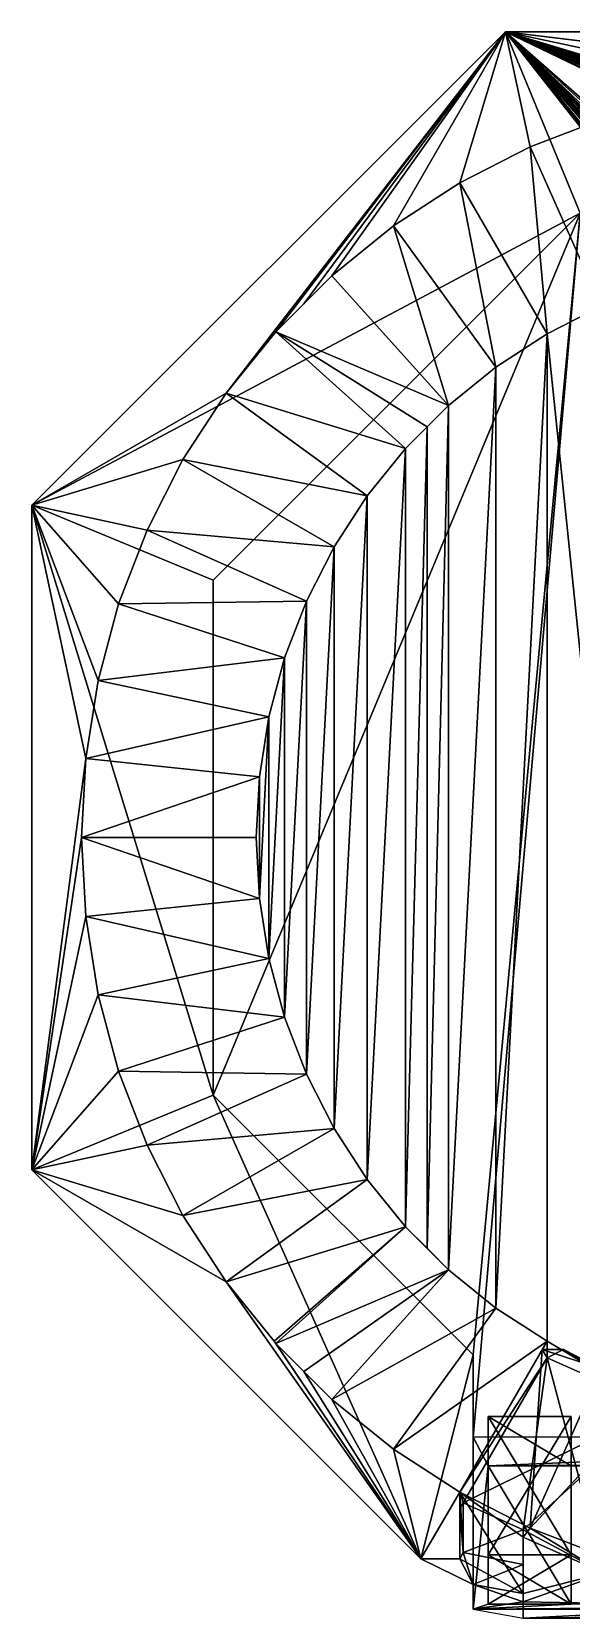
# Model space of a CAD drawing. Extents: x -48.5 to 48.5, y -27 to 68.5.
# Drawn here: x -48.5 to -16, y -27 to 68.5 of the extents above; entities that cross this region are included whole.
import ezdxf

# ---------------------------------------------------------------- set-up
doc = ezdxf.new("R2010")
doc.units = 0
doc.header["$MEASUREMENT"] = 0
doc.layers.add('STL2DXF', color=7, linetype='Continuous')

msp = doc.modelspace()

# ---------------------------------------------------------------- linework, layer by layer
at = {"layer": 'STL2DXF'}
for points in [[(-15.499, 57.58, -3), (-48.5, 40.001, 75), (-20.001, 68.5, 75)], [(-48.5, 40.001, 75), (-36.81, 46.744, 75), (-20.001, 68.5, 75)], [(-20.001, 68.5, 75), (-36.81, 46.744, 75), (-33.813, 50.445, 75)], [(-20.001, 68.5, 75), (-33.813, 50.445, 75), (-32.129, 52.129, 75)], [(-20.001, 68.5, 75), (-32.129, 52.129, 75), (-30.445, 53.813, 75)], [(-20.001, 68.5, 75), (-30.445, 53.813, 75), (-26.744, 56.81, 75)], [(-20.001, 68.5, 75), (-26.744, 56.81, 75), (-22.75, 59.404, 75)], [(-20.001, 68.5, 75), (-22.75, 59.404, 75), (-18.507, 61.566, 75)], [(-13.884, 60.718, 19.232), (-15.499, 57.58, -3), (-20.001, 68.5, 75)], [(-13.884, 60.718, 19.232), (-20.001, 68.5, 75), (-13.84, 60.74, 19.388)], [(-13.84, 60.74, 19.388), (-20.001, 68.5, 75), (-13.833, 60.765, 19.569)], [(-13.833, 60.765, 19.569), (-20.001, 68.5, 75), (-13.77, 60.791, 19.756)], [(-13.77, 60.791, 19.756), (-20.001, 68.5, 75), (-13.657, 60.814, 19.919)], [(-13.657, 60.814, 19.919), (-20.001, 68.5, 75), (-13.386, 60.818, 19.95)], [(-13.386, 60.818, 19.95), (-20.001, 68.5, 75), (-13.48, 61.089, 21.886)], [(-13.48, 61.089, 21.886), (-20.001, 68.5, 75), (-13.474, 61.101, 21.967)], [(-13.474, 61.101, 21.967), (-20.001, 68.5, 75), (-13.455, 61.109, 22.029)], [(-13.455, 61.109, 22.029), (-20.001, 68.5, 75), (-13.455, 61.127, 22.154)], [(-13.455, 61.127, 22.154), (-20.001, 68.5, 75), (-13.354, 61.159, 22.385)], [(-13.354, 61.159, 22.385), (-20.001, 68.5, 75), (-13.259, 61.193, 22.629)], [(-13.259, 61.193, 22.629), (-20.001, 68.5, 75), (-13.152, 61.226, 22.86)], [(-13.152, 61.226, 22.86), (-20.001, 68.5, 75), (-13.007, 61.253, 23.053)], [(-13.007, 61.253, 23.053), (-20.001, 68.5, 75), (-13.007, 61.266, 23.147)], [(-13.007, 61.266, 23.147), (-20.001, 68.5, 75), (-12.906, 61.275, 23.209)], [(-12.906, 61.275, 23.209), (-20.001, 68.5, 75), (-12.812, 61.284, 23.278)], [(-12.812, 61.284, 23.278), (-20.001, 68.5, 75), (-12.675, 61.307, 23.443)], [(-12.675, 61.307, 23.443), (-20.001, 68.5, 75), (-12.503, 61.326, 23.578)], [(-12.503, 61.326, 23.578), (-20.001, 68.5, 75), (-12.162, 61.358, 23.809)], [(-12.162, 61.358, 23.809), (-20.001, 68.5, 75), (-7.661, 62.551, 32.508)], [(-7.661, 62.551, 32.508), (-20.001, 68.5, 75), (-7.763, 62.659, 33.277)], [(-7.763, 62.659, 33.277), (-20.001, 68.5, 75), (-7.661, 62.766, 34.046)], [(-7.661, 62.766, 34.046), (-20.001, 68.5, 75), (-11.797, 64.856, 48.789)], [(-11.797, 64.856, 48.789), (-20.001, 68.5, 75), (-11.734, 64.856, 48.789)], [(-11.734, 64.856, 48.789), (-20.001, 68.5, 75), (-11.753, 64.878, 48.945)], [(-11.753, 64.878, 48.945), (-20.001, 68.5, 75), (-11.746, 64.903, 49.126)], [(-11.746, 64.903, 49.126), (-20.001, 68.5, 75), (-11.683, 64.929, 49.313)], [(-11.683, 64.929, 49.313), (-20.001, 68.5, 75), (-11.57, 64.952, 49.476)], [(-11.57, 64.952, 49.476), (-20.001, 68.5, 75), (-11.299, 64.956, 49.507)], [(-11.299, 64.956, 49.507), (-20.001, 68.5, 75), (-11.11, 64.96, 49.532)], [(-11.11, 64.96, 49.532), (-20.001, 68.5, 75), (-10.908, 64.966, 49.575)], [(-10.908, 64.966, 49.575), (-20.001, 68.5, 75), (-11.326, 65.185, 51.143)], [(-11.326, 65.185, 51.143), (-20.001, 68.5, 75), (-11.393, 65.227, 51.443)], [(-11.393, 65.227, 51.443), (-20.001, 68.5, 75), (-11.387, 65.239, 51.524)], [(-11.387, 65.239, 51.524), (-20.001, 68.5, 75), (-11.368, 65.247, 51.586)], [(-11.368, 65.247, 51.586), (-20.001, 68.5, 75), (-11.356, 65.255, 51.642)], [(-11.356, 65.255, 51.642), (-20.001, 68.5, 75), (-11.368, 65.265, 51.711)], [(-11.368, 65.265, 51.711), (-20.001, 68.5, 75), (-11.267, 65.297, 51.942)], [(-11.267, 65.297, 51.942), (-20.001, 68.5, 75), (-11.173, 65.331, 52.186)], [(-11.173, 65.331, 52.186), (-20.001, 68.5, 75), (-11.065, 65.364, 52.417)], [(-11.065, 65.364, 52.417), (-20.001, 68.5, 75), (-10.92, 65.391, 52.61)], [(-10.92, 65.391, 52.61), (-20.001, 68.5, 75), (-10.92, 65.404, 52.704)], [(-10.92, 65.404, 52.704), (-20.001, 68.5, 75), (-10.82, 65.413, 52.766)], [(-10.82, 65.413, 52.766), (-20.001, 68.5, 75), (-10.725, 65.422, 52.835)], [(-10.725, 65.422, 52.835), (-20.001, 68.5, 75), (-10.588, 65.445, 53)], [(-10.588, 65.445, 53), (-20.001, 68.5, 75), (-10.416, 65.464, 53.135)], [(-10.416, 65.464, 53.135), (-20.001, 68.5, 75), (-10.076, 65.496, 53.366)], [(-10.076, 65.496, 53.366), (-20.001, 68.5, 75), (4.508, 65.499, 53.384)], [(4.508, 65.499, 53.384), (-20.001, 68.5, 75), (4.71, 65.508, 53.447)], [(20.001, 68.5, 75), (4.71, 65.508, 53.447), (-20.001, 68.5, 75)], [(-20.001, 68.5, 75), (-18.507, 61.566, 75), (-14.06, 63.273, 75)], [(-20.001, 68.5, 75), (-14.06, 63.273, 75), (-9.46, 64.506, 75)], [(-20.001, 68.5, 75), (-9.46, 64.506, 75), (-4.756, 65.251, 75)], [(-20.001, 68.5, 75), (-4.756, 65.251, 75), (20.001, 68.5, 75)], [(-14.236, 51.974), (-14.06, 63.273, 75), (-18.507, 61.566, 75)], [(-17.5, 50.311), (-18.507, 61.566, 75), (-22.75, 59.404, 75)], [(-18.507, 61.566, 75), (-17.5, 50.311), (-14.236, 51.974)], [(-20.572, 48.316), (-22.75, 59.404, 75), (-26.744, 56.81, 75)], [(-22.75, 59.404, 75), (-20.572, 48.316), (-17.5, 50.311)], [(-48.5, 40.001, 75), (-15.499, 57.58, -3), (-37.58, 35.501, -3)], [(-15.499, 57.58, -3), (-37.58, 4.501, -3), (-37.58, 35.501, -3)], [(-37.58, 4.501, -3), (-15.499, 57.58, -3), (-21.943, -11.136, -3)], [(-21.943, -11.136, -3), (-15.499, 57.58, -3), (-21.943, -16.085, -3)], [(-21.943, -16.085, -3), (-15.499, 57.58, -3), (20.572, -16.085, -3)], [(-23.42, 46.01), (-26.744, 56.81, 75), (-30.445, 53.813, 75)], [(-26.744, 56.81, 75), (-23.42, 46.01), (-20.572, 48.316)], [(-33.813, 50.445, 75), (-23.42, 46.01), (-30.445, 53.813, 75)], [(-33.813, 50.445, 75), (-30.445, 53.813, 75), (-32.129, 52.129, 75)], [(-17.5, 50.311), (-10.816, -14.287), (-14.236, 51.974)], [(-36.81, 46.744, 75), (-26.01, 43.42), (-33.813, 50.445, 75)], [(-24.715, 44.715), (-33.813, 50.445, 75), (-26.01, 43.42)], [(-33.813, 50.445, 75), (-24.715, 44.715), (-23.42, 46.01)], [(-20.572, 48.316), (-20.572, -8.316), (-17.5, 50.311)], [(-17.5, 50.311), (-20.572, -8.316), (-17.5, -10.311)], [(-17.5, -10.311), (-10.816, -14.287), (-17.5, 50.311)], [(-23.42, 46.01), (-23.42, -6.01), (-20.572, 48.316)], [(-20.572, 48.316), (-23.42, -6.01), (-20.572, -8.316)], [(-36.81, 46.744, 75), (-48.5, 40.001, 75), (-39.404, 42.75, 75)], [(-39.404, 42.75, 75), (-28.316, 40.572), (-36.81, 46.744, 75)], [(-26.01, 43.42), (-36.81, 46.744, 75), (-28.316, 40.572)], [(-24.715, 44.715), (-24.715, -4.715), (-23.42, 46.01)], [(-23.42, 46.01), (-24.715, -4.715), (-23.42, -6.01)], [(-26.01, 43.42), (-26.01, -3.42), (-24.715, 44.715)], [(-24.715, 44.715), (-26.01, -3.42), (-24.715, -4.715)], [(-28.316, 40.572), (-28.316, -0.572), (-26.01, 43.42)], [(-26.01, 43.42), (-28.316, -0.572), (-26.01, -3.42)], [(-39.404, 42.75, 75), (-48.5, 40.001, 75), (-41.566, 38.507, 75)], [(-41.566, 38.507, 75), (-30.311, 37.5), (-39.404, 42.75, 75)], [(-28.316, 40.572), (-39.404, 42.75, 75), (-30.311, 37.5)], [(-30.311, 37.5), (-30.311, 2.5), (-28.316, 40.572)], [(-28.316, 40.572), (-30.311, 2.5), (-28.316, -0.572)], [(-48.5, 40.001, 75), (-37.58, 4.501, -3), (-48.5, -0.001, 75)], [(-37.58, 4.501, -3), (-48.5, 40.001, 75), (-37.58, 35.501, -3)], [(-41.566, 38.507, 75), (-48.5, 40.001, 75), (-43.273, 34.06, 75)], [(-43.273, 34.06, 75), (-48.5, 40.001, 75), (-44.506, 29.46, 75)], [(-44.506, 29.46, 75), (-48.5, 40.001, 75), (-45.251, 24.756, 75)], [(-45.251, 24.756, 75), (-48.5, 40.001, 75), (-48.5, -0.001, 75)], [(-43.273, 34.06, 75), (-31.974, 34.236), (-41.566, 38.507, 75)], [(-30.311, 37.5), (-41.566, 38.507, 75), (-31.974, 34.236)], [(-31.974, 34.236), (-31.974, 5.764), (-30.311, 37.5)], [(-30.311, 37.5), (-31.974, 5.764), (-30.311, 2.5)], [(-44.506, 29.46, 75), (-33.287, 30.816), (-43.273, 34.06, 75)], [(-31.974, 34.236), (-43.273, 34.06, 75), (-33.287, 30.816)], [(-33.287, 30.816), (-33.287, 9.184), (-31.974, 34.236)], [(-31.974, 34.236), (-33.287, 9.184), (-31.974, 5.764)], [(-33.287, 30.816), (-44.506, 29.46, 75), (-34.235, 27.277)], [(-34.235, 27.277), (-34.235, 12.723), (-33.287, 30.816)], [(-33.287, 30.816), (-34.235, 12.723), (-33.287, 9.184)], [(-45.251, 24.756, 75), (-34.235, 27.277), (-44.506, 29.46, 75)], [(-34.235, 27.277), (-45.251, 24.756, 75), (-34.808, 23.658)], [(-34.808, 23.658), (-34.808, 16.342), (-34.235, 27.277)], [(-34.235, 27.277), (-34.808, 16.342), (-34.235, 12.723)], [(-45.251, 24.756, 75), (-48.5, -0.001, 75), (-45.5, 20, 75)], [(-45.5, 20, 75), (-34.808, 23.658), (-45.251, 24.756, 75)], [(-34.808, 23.658), (-45.5, 20, 75), (-35, 20)], [(-34.808, 16.342), (-34.808, 23.658), (-35, 20)], [(-48.5, -0.001, 75), (-45.251, 15.244, 75), (-45.5, 20, 75)], [(-34.808, 16.342), (-45.5, 20, 75), (-45.251, 15.244, 75)], [(-45.5, 20, 75), (-34.808, 16.342), (-35, 20)], [(-45.251, 15.244, 75), (-34.235, 12.723), (-34.808, 16.342)], [(-45.251, 15.244, 75), (-48.5, -0.001, 75), (-44.506, 10.54, 75)], [(-34.235, 12.723), (-45.251, 15.244, 75), (-44.506, 10.54, 75)], [(-44.506, 10.54, 75), (-33.287, 9.184), (-34.235, 12.723)], [(-44.506, 10.54, 75), (-48.5, -0.001, 75), (-43.273, 5.94, 75)], [(-33.287, 9.184), (-44.506, 10.54, 75), (-43.273, 5.94, 75)], [(-43.273, 5.94, 75), (-31.974, 5.764), (-33.287, 9.184)], [(-43.273, 5.94, 75), (-48.5, -0.001, 75), (-41.566, 1.493, 75)], [(-31.974, 5.764), (-43.273, 5.94, 75), (-41.566, 1.493, 75)], [(-41.566, 1.493, 75), (-30.311, 2.5), (-31.974, 5.764)], [(-37.58, 4.501, -3), (-25.097, -23.404, 75), (-48.5, -0.001, 75)], [(-25.097, -23.404, 75), (-37.58, 4.501, -3), (-21.943, -11.136, -3)], [(-30.311, 2.5), (-41.566, 1.493, 75), (-39.404, -2.75, 75)], [(-39.404, -2.75, 75), (-28.316, -0.572), (-30.311, 2.5)], [(-41.566, 1.493, 75), (-48.5, -0.001, 75), (-39.404, -2.75, 75)], [(-39.404, -2.75, 75), (-48.5, -0.001, 75), (-36.81, -6.744, 75)], [(-36.81, -6.744, 75), (-48.5, -0.001, 75), (-25.097, -23.404, 75)], [(-28.316, -0.572), (-39.404, -2.75, 75), (-36.81, -6.744, 75)], [(-36.81, -6.744, 75), (-26.01, -3.42), (-28.316, -0.572)], [(-33.922, -10.311, 75), (-26.01, -3.42), (-36.81, -6.744, 75)], [(-26.01, -3.42), (-33.922, -10.311, 75), (-33.813, -10.445, 75)], [(-33.813, -10.445, 75), (-23.42, -6.01), (-26.01, -3.42)], [(-26.01, -3.42), (-23.42, -6.01), (-24.715, -4.715)], [(-32.129, -12.129, 75), (-23.42, -6.01), (-33.813, -10.445, 75)], [(-23.42, -6.01), (-32.129, -12.129, 75), (-30.445, -13.813, 75)], [(-30.445, -13.813, 75), (-20.572, -8.316), (-23.42, -6.01)], [(-36.81, -6.744, 75), (-25.097, -23.404, 75), (-33.922, -10.311, 75)], [(-20.572, -8.316), (-30.445, -13.813, 75), (-26.744, -16.81, 75)], [(-26.744, -16.81, 75), (-17.5, -10.311), (-20.572, -8.316)], [(-33.922, -10.311, 75), (-25.097, -23.404, 75), (-33.813, -10.445, 75)], [(-33.813, -10.445, 75), (-25.097, -23.404, 75), (-32.129, -12.129, 75)], [(-17.5, -10.311), (-26.744, -16.81, 75), (-22.75, -19.404, 75)], [(-22.75, -19.404, 75), (-17.5, -11.311), (-17.5, -10.311)], [(-10.816, -14.287), (-17.5, -10.311), (-17.5, -11.311)], [(-25.097, -23.404, 75), (-21.943, -11.136, -3), (-21.943, -24.945, 71.039)], [(-18.507, -21.566, 75), (-17.789, -10.811, 4.124), (-22.75, -19.404, 75)], [(-17.5, -11.311), (-22.75, -19.404, 75), (-17.789, -10.811, 4.124)], [(-22.542, -20.044, 72.031), (-22.75, -19.404, 75), (-17.5, -11.311)], [(-22.75, -19.404, 75), (-22.542, -20.044, 72.031), (-17.5, -11.311)], [(-17.5, -11.311), (-18.943, -21.671, 72.192), (-22.542, -20.044, 72.031)], [(-22.542, -20.044, 72.031), (-10.816, -14.287), (-17.5, -11.311)], [(-21.943, -16.085, -3), (-21.943, -24.945, 71.039), (-21.943, -11.136, -3)], [(-17.5, -11.311), (-14.06, -24.273, 75), (-18.943, -21.671, 72.192)], [(-14.236, -11.974), (-17.789, -10.811, 4.124), (-18.507, -21.566, 75)], [(-17.789, -10.811, 4.124), (-14.236, -11.974), (-16.519, -10.811)], [(-17.789, -10.811, 4.124), (-16.519, -10.811), (-17.5, -10.811)], [(-17.5, -11.311), (-17.789, -10.811, 4.124), (-17.5, -10.811)], [(-16.519, -10.811), (-17.5, -11.311), (-17.5, -10.811)], [(-17.5, -11.311), (-16.519, -10.811), (-10.816, -14.287)], [(-14.06, -24.273, 75), (-17.5, -11.311), (-10.816, -14.287)], [(-10.816, -14.287), (-16.519, -10.811), (-14.236, -11.974)], [(-32.129, -12.129, 75), (-25.097, -23.404, 75), (-30.445, -13.813, 75)], [(-18.507, -21.566, 75), (-10.816, -13.287), (-14.236, -11.974)], [(-10.816, -13.287), (-18.507, -21.566, 75), (-14.06, -23.273, 75)], [(-30.445, -13.813, 75), (-25.097, -23.404, 75), (-26.744, -16.81, 75)], [(-10.816, -14.287), (-22.542, -20.044, 72.031), (-18.943, -21.671, 72.192)], [(-10.816, -14.287), (-18.943, -21.671, 72.192), (-14.06, -24.273, 75)], [(-21.043, -17.817, 9.306), (-21.043, -23.165, 69.143), (-21.043, -14.846, 9.722)], [(-21.043, -23.165, 69.143), (-16.043, -14.846, 9.722), (-21.043, -14.846, 9.722)], [(-16.043, -14.846, 9.722), (-21.043, -23.165, 69.143), (-16.043, -23.165, 69.143)], [(-21.043, -14.846, 9.722), (-16.043, -17.817, 9.306), (-21.043, -17.817, 9.306)], [(-16.043, -17.817, 9.306), (-21.043, -14.846, 9.722), (-16.043, -14.846, 9.722)], [(-16.043, -17.817, 9.306), (-21.043, -14.846, 9.722), (-21.043, -17.817, 9.306)], [(-21.043, -14.846, 9.722), (-16.043, -17.817, 9.306), (-16.043, -14.846, 9.722)], [(-21.043, -23.165, 69.143), (-21.043, -17.817, 9.306), (-21.043, -14.846, 9.722)], [(-16.043, -23.165, 69.143), (-21.043, -14.846, 9.722), (-16.043, -14.846, 9.722)], [(-21.043, -14.846, 9.722), (-16.043, -23.165, 69.143), (-21.043, -23.165, 69.143)], [(-16.043, -23.165, 69.143), (-16.043, -17.817, 9.306), (-16.043, -14.846, 9.722)], [(-21.943, -24.945, 71.039), (-21.943, -16.085, -3), (-21.943, -26.431, 70.831)], [(-21.943, -16.085, -3), (-21.043, -17.817, 9.306), (20.572, -16.085, -3)], [(-21.043, -17.817, 9.306), (-21.943, -16.085, -3), (-21.943, -26.431, 70.831)], [(20.572, -16.085, -3), (-21.043, -17.817, 9.306), (23.307, -17.523, 7.202)], [(-26.744, -16.81, 75), (-25.097, -23.404, 75), (-22.75, -19.404, 75)], [(-21.043, -17.817, 9.306), (-21.943, -26.431, 70.831), (-21.043, -26.136, 68.727)], [(23.307, -17.523, 7.202), (-21.043, -17.817, 9.306), (17.407, -17.817, 9.306)], [(-21.043, -23.165, 69.143), (-21.043, -17.817, 9.306), (-21.043, -26.136, 68.727)], [(-16.043, -26.136, 68.727), (-21.043, -17.817, 9.306), (-16.043, -17.817, 9.306)], [(-21.043, -17.817, 9.306), (-16.043, -26.136, 68.727), (-21.043, -26.136, 68.727)], [(-21.043, -17.817, 9.306), (-21.043, -23.165, 69.143), (-21.043, -26.136, 68.727)], [(-16.043, -17.817, 9.306), (17.407, -17.817, 9.306), (-21.043, -17.817, 9.306)], [(-16.043, -17.817, 9.306), (-16.043, -23.165, 69.143), (-16.043, -26.136, 68.727)], [(-22.75, -19.404, 75), (-25.097, -23.404, 75), (-22.75, -23.404, 75)], [(-18.943, -25.5, 75), (-22.75, -19.404, 75), (-22.75, -23.404, 75)], [(-22.75, -19.404, 75), (-18.943, -25.5, 75), (-18.943, -22.099, 75)], [(-22.75, -19.404, 75), (-18.943, -22.099, 75), (-18.507, -21.566, 75)], [(-22.75, -19.404, 75), (-22.542, -23.024, 72.031), (-22.75, -23.404, 75)], [(-22.542, -23.024, 72.031), (-22.75, -19.404, 75), (-22.542, -20.044, 72.031)], [(-22.75, -19.404, 75), (-22.75, -23.404, 75), (-22.75, -20.404, 75)], [(-22.542, -20.044, 72.031), (-22.75, -19.404, 75), (-22.75, -20.404, 75)], [(-22.75, -20.404, 75), (-22.542, -23.024, 72.031), (-22.542, -20.044, 72.031)], [(-18.943, -21.671, 72.192), (-22.542, -23.024, 72.031), (-22.542, -20.044, 72.031)], [(-22.542, -23.024, 72.031), (-18.943, -21.671, 72.192), (-22.542, -20.044, 72.031)], [(-22.542, -23.024, 72.031), (-22.75, -20.404, 75), (-22.75, -23.404, 75)], [(-22.542, -23.024, 72.031), (-18.943, -21.671, 72.192), (-18.943, -23.741, 72.192)], [(-18.943, -21.671, 72.192), (-22.542, -23.024, 72.031), (-18.943, -23.741, 72.192)], [(-18.507, -21.566, 75), (-18.943, -22.099, 75), (-14.06, -24.273, 75)], [(-18.943, -22.099, 75), (-18.943, -23.741, 72.192), (-18.943, -21.671, 72.192)], [(-18.943, -21.671, 72.192), (-14.06, -24.273, 75), (-18.943, -22.099, 75)], [(-18.943, -23.741, 72.192), (-18.943, -22.099, 74.996), (-18.943, -21.671, 72.192)], [(-14.06, -24.273, 75), (-18.943, -21.671, 72.192), (-18.943, -22.099, 74.996)], [(-18.507, -21.566, 75), (-14.06, -24.273, 75), (-14.06, -23.273, 75)], [(-18.943, -22.099, 75), (-18.943, -25.5, 75), (-18.943, -24.133, 75)], [(-18.943, -24.133, 75), (-18.943, -23.741, 72.192), (-18.943, -22.099, 75)], [(-18.943, -23.741, 72.192), (-18.943, -24.133, 74.96), (-18.943, -22.099, 74.996)], [(-18.943, -22.099, 74.996), (-18.943, -24.133, 74.96), (-18.943, -25.5, 75)], [(-14.06, -24.273, 75), (-18.943, -22.099, 74.996), (-18.943, -25.5, 75)], [(-14.06, -24.273, 75), (-18.943, -22.099, 74.996), (-18.943, -25.5, 75)], [(-25.097, -23.404, 75), (-21.943, -24.945, 71.039), (-22.75, -23.404, 75)], [(-22.542, -23.024, 72.031), (-21.943, -24.945, 71.039), (-22.75, -23.404, 75)], [(-22.542, -23.024, 72.031), (-22.75, -23.404, 75), (-21.943, -24.945, 71.039)], [(-22.75, -23.404, 75), (-21.943, -24.945, 71.039), (-18.943, -25.5, 75)], [(-18.943, -23.741, 72.192), (-21.943, -24.945, 71.039), (-22.542, -23.024, 72.031)], [(-18.943, -23.741, 72.192), (-22.542, -23.024, 72.031), (-21.943, -24.945, 71.039)], [(-18.943, -25.5, 72.192), (-21.943, -24.945, 71.039), (-18.943, -23.741, 72.192)], [(-18.943, -23.741, 72.192), (-21.943, -24.945, 71.039), (-18.943, -25.5, 72.192)], [(-16.043, -26.136, 68.727), (-21.043, -23.165, 69.143), (-21.043, -26.136, 68.727)], [(-21.043, -23.165, 69.143), (-16.043, -26.136, 68.727), (-16.043, -23.165, 69.143)], [(-16.043, -23.165, 69.143), (-21.043, -26.136, 68.727), (-21.043, -23.165, 69.143)], [(-21.043, -26.136, 68.727), (-16.043, -23.165, 69.143), (-16.043, -26.136, 68.727)], [(-18.943, -23.741, 72.192), (-18.943, -25.5, 75), (-18.943, -25.5, 72.192)], [(-18.943, -25.5, 75), (-18.943, -23.741, 72.192), (-18.943, -24.133, 75)], [(-18.943, -25.5, 72.192), (-18.943, -24.133, 74.96), (-18.943, -23.741, 72.192)], [(-18.943, -24.133, 74.96), (-18.943, -25.5, 72.192), (-18.943, -25.5, 75)], [(-14.06, -24.273, 75), (-18.943, -25.5, 75), (-18.943, -25.995, 74.931)], [(-4.756, -26.251, 75), (-14.06, -24.273, 75), (-18.943, -25.995, 74.931)], [(-18.943, -25.5, 75), (-21.943, -24.945, 71.039), (-18.943, -25.5, 72.192)], [(-18.943, -25.5, 75), (-18.943, -25.5, 72.192), (-21.943, -24.945, 71.039)], [(-21.943, -26.431, 70.831), (-18.943, -25.995, 74.931), (-21.943, -24.945, 71.039)], [(-21.943, -24.945, 71.039), (-18.943, -25.995, 74.931), (-18.943, -25.5, 75)], [(-18.943, -25.995, 74.931), (-21.943, -26.431, 70.831), (-18.943, -26.986, 74.792)], [(-21.043, -26.136, 68.727), (-21.943, -26.431, 70.831), (-16.043, -26.136, 68.727)], [(-16.043, -26.136, 68.727), (-21.943, -26.431, 70.831), (17.407, -26.136, 68.727)], [(17.407, -26.136, 68.727), (-21.943, -26.431, 70.831), (22.407, -26.136, 68.727)], [(23.307, -26.431, 70.831), (22.407, -26.136, 68.727), (-21.943, -26.431, 70.831)], [(23.307, -26.431, 70.831), (-21.943, -26.431, 70.831), (-18.943, -26.986, 74.792)], [(-4.756, -26.251, 75), (-18.943, -25.995, 74.931), (-18.943, -26.986, 74.792)], [(20.307, -26.986, 74.792), (-4.756, -26.251, 75), (-18.943, -26.986, 74.792)], [(23.307, -26.431, 70.831), (-18.943, -26.986, 74.792), (20.307, -26.986, 74.792)]]:
    msp.add_3dface(points, dxfattribs=at)

doc.saveas('drawing.dxf')
